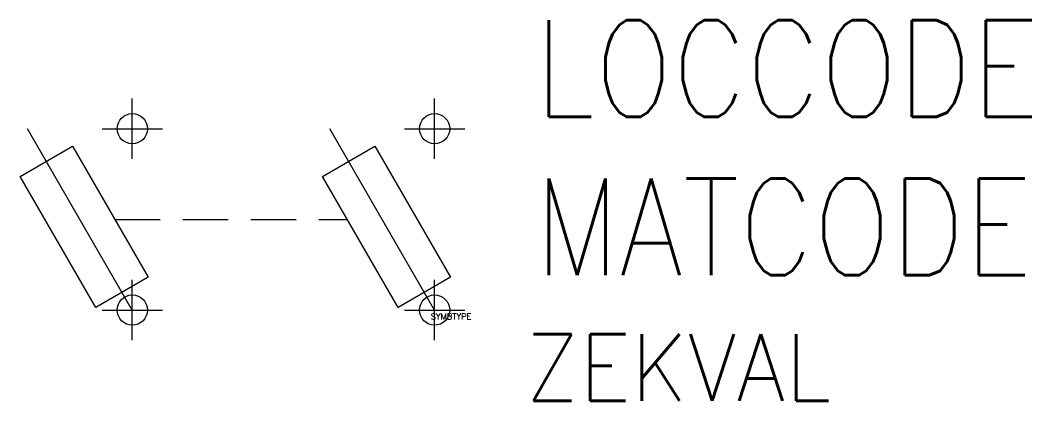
# Model space of a CAD drawing. Extents: x 313.6 to 347.1, y 221.1 to 233.7.
import ezdxf

# ---------------------------------------------------------------- set-up
doc = ezdxf.new("R2010")
doc.units = 0
doc.header["$LTSCALE"] = 6
doc.header["$MEASUREMENT"] = 0
doc.header["$PDMODE"] = 34
doc.linetypes.add('DASHED', pattern=[0.75, 0.5, -0.25])
doc.linetypes.add('HIDDEN', pattern=[0.375, 0.25, -0.125])
doc.layers.get('0').update_dxf_attribs({"linetype": 'CONTINUOUS'})
for name, color, linetype in [('1', 7, 'CONTINUOUS'), ('11', 3, 'DASHED'), ('12', 2, 'DASHED'), ('C', 7, 'CONTINUOUS')]:
    doc.layers.add(name, color=color, linetype=linetype)
doc.styles.add('DINY', font='SIMPLEX', dxfattribs={"width": 0.95})
doc.styles.add('ROMANS', font='ROMANS', dxfattribs={"width": 0.85})
doc.styles.get("Standard").update_dxf_attribs({"font": 'simplex', "width": 0.85})

msp = doc.modelspace()

# ---------------------------------------------------------------- linework, layer by layer
at = {"layer": '1'}
for p, q in [((317.324, 224.119), (313.86, 230.119)), ((316.824, 230.119), (317.824, 230.119)), ((327.324, 224.119), (323.86, 230.119)), ((326.824, 230.119), (327.824, 230.119)), ((313.616, 228.54), (315.348, 229.54)), ((315.348, 229.54), (317.848, 225.21)), ((323.616, 228.54), (325.348, 229.54)), ((325.348, 229.54), (327.848, 225.21)), ((316.116, 224.21), (313.616, 228.54)), ((326.116, 224.21), (323.616, 228.54)), ((317.848, 225.21), (316.116, 224.21)), ((327.848, 225.21), (326.116, 224.21))]:
    msp.add_line(p, q, dxfattribs=at)
at = {"layer": '1', "linetype": 'HIDDEN'}
msp.add_line((316.746, 227.119), (324.437, 227.119), dxfattribs=at)
at = {"layer": 'C', "color": 1}
msp.add_point((317.324, 230.119), dxfattribs=at)
at = {"layer": 'C', "color": 3}
msp.add_point((327.324, 230.119), dxfattribs=at)
at = {"layer": 'C', "color": 2}
msp.add_point((317.324, 224.119), dxfattribs=at)
at = {"layer": 'C', "color": 4}
msp.add_point((327.324, 224.119), dxfattribs=at)

# ---------------------------------------------------------------- texts
at = {"flags": 1}
msp.add_attdef('SYMBTYPE', (327.197, 223.809), 'SL', height=0.2, dxfattribs=at)
at = {"layer": '1', "style": 'DINY', "width": 0.95}
msp.add_attdef('ZEKVAL', (330.324, 221.119), '', height=2.2, dxfattribs=at)
at = {"layer": '11', "style": 'ROMANS', "width": 0.85}
msp.add_attdef('LOCCODE', (330.641, 230.509), '', height=3.2, dxfattribs=at)
at = {"layer": '12', "style": 'ROMANS', "width": 0.85}
msp.add_attdef('MATCODE', (330.641, 225.269), '', height=3.2, dxfattribs=at)

doc.saveas('drawing.dxf')
